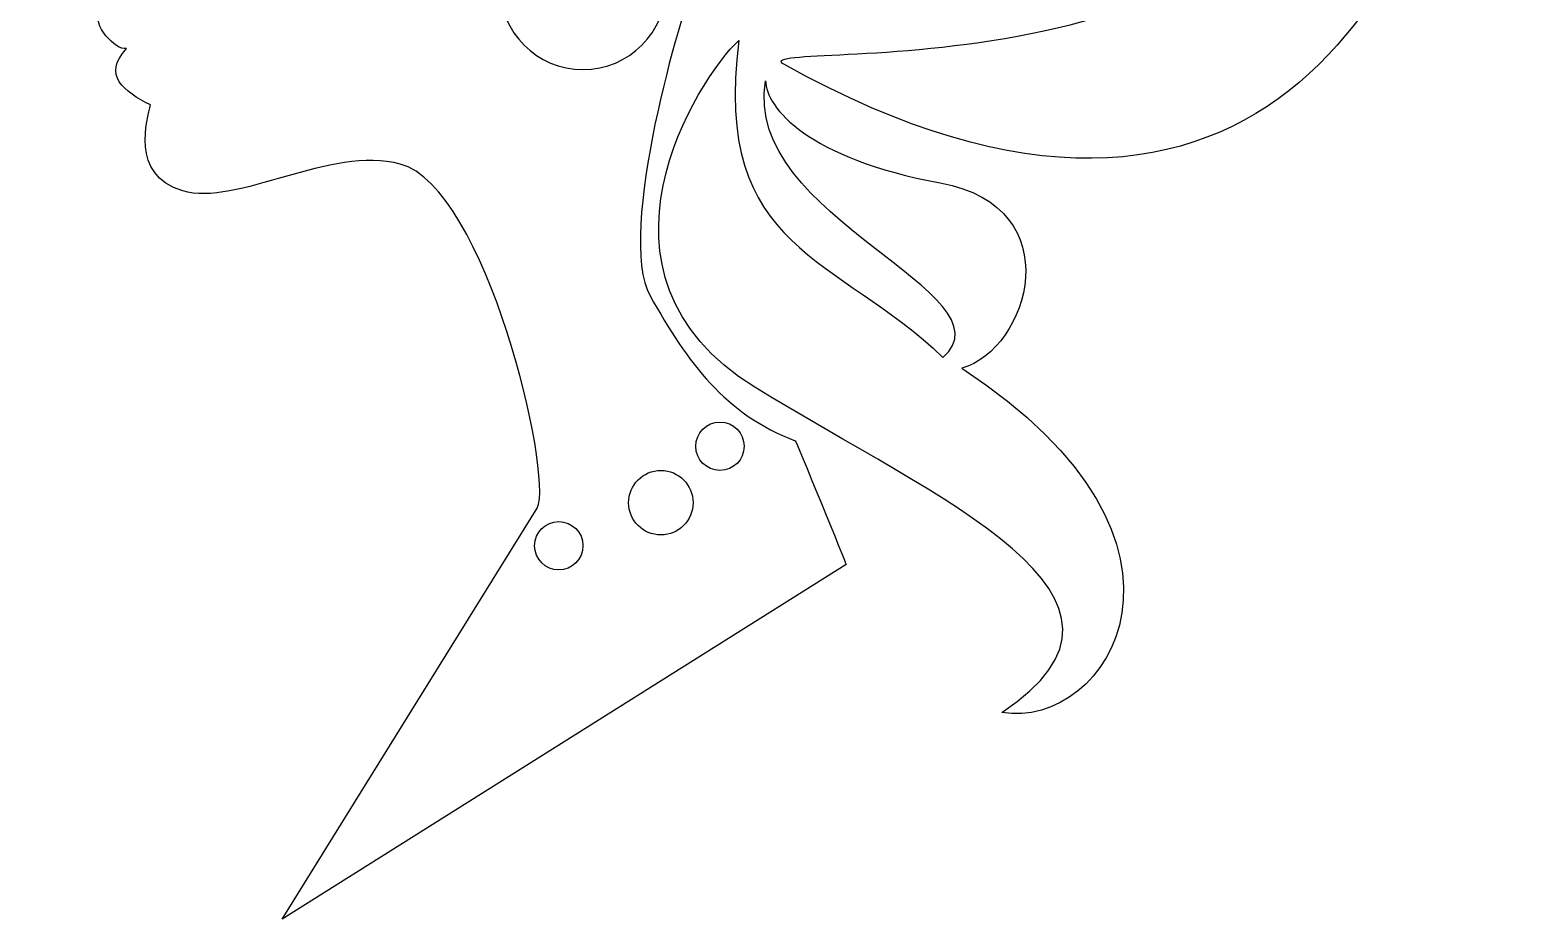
# Model space of a CAD drawing. Header units: centimetres. Extents: x -3.8 to 3.7, y -5.3 to 5.3.
# Drawn here: x -3.21 to 3.58, y -5.3 to -1.23 of the extents above; entities that cross this region are included whole.
import ezdxf

# ---------------------------------------------------------------- set-up
doc = ezdxf.new("R2010")
doc.units = ezdxf.units.CM
doc.header["$MEASUREMENT"] = 0
doc.layers.add('Camada 1', color=7, linetype='Continuous')

msp = doc.modelspace()

# ---------------------------------------------------------------- linework, layer by layer
at = {"layer": 'Camada 1', "color": 7}
for centre, major_axis in [((-0.04598, -3.13124), (0, 0.11067)), ((-0.31652, -3.38947), (0, 0.14756)), ((-0.78378, -3.58624), (0, 0.11067))]:
    msp.add_ellipse(centre, major_axis=major_axis, ratio=1, dxfattribs=at)
at = {"layer": 'Camada 1'}
for points, knots in [([(3.42162, 0.28713), (3.58148, 1.5045), (2.52394, 2.52508), (2.3518, 2.68494), (2.3518, 2.68494), (2.17966, 2.8448), (1.52794, 3.02924), (1.22052, 2.72185), (1.22052, 2.72185), (0.9131, 2.41446), (1.22052, 1.97176), (1.51564, 1.99636), (1.51564, 1.99636), (1.81076, 2.02096), (2.06896, 2.41443), (1.61401, 2.59887), (1.61401, 2.59887), (1.62631, 2.02094), (0.87622, 2.82019), (1.70011, 2.74643), (1.70011, 2.74643), (2.49995, 2.67481), (3.38881, 1.37094), (2.90515, -0.13094), (2.90515, -0.13094), (2.4379, -1.58189), (0.02236, -1.2592), (0.2491, -1.38514), (0.2491, -1.38514), (2.46248, -2.61482), (3.26176, -0.93025), (3.42162, 0.28713)], [0, 0, 0, 0, 0.1111111, 0.1111111, 0.1111111, 0.1111111, 0.2222222, 0.2222222, 0.2222222, 0.2222222, 0.3333333, 0.3333333, 0.3333333, 0.3333333, 0.4444444, 0.4444444, 0.4444444, 0.4444444, 0.5555556, 0.5555556, 0.5555556, 0.5555556, 0.6666667, 0.6666667, 0.6666667, 0.6666667, 0.7777778, 0.7777778, 0.7777778, 0.7777778, 1, 1, 1, 1]), ([(0.29832, -3.10671), (-0.02138, -2.98376), (-0.19354, -2.7501), (-0.3657, -2.44269), (-0.3657, -2.44269), (-0.52339, -2.16107), (-0.21814, -1.11469), (-0.15665, -1.00402), (-0.15665, -1.00402), (-0.15665, -1.00402), (-0.31098, -0.90731), (-0.31098, -0.90731), (-0.31098, -0.90731), (-0.2986, -0.94488), (-0.2919, -0.98504), (-0.2919, -1.02674), (-0.2919, -1.02674), (-0.2919, -1.23727), (-0.46256, -1.40793), (-0.67309, -1.40793), (-0.67309, -1.40793), (-0.88362, -1.40793), (-1.05428, -1.23727), (-1.05428, -1.02674), (-1.05428, -1.02674), (-1.05428, -0.81621), (-0.88362, -0.64555), (-0.67309, -0.64555), (-0.67309, -0.64555), (-0.62941, -0.64555), (-0.58742, -0.65291), (-0.54834, -0.66645), (-0.54834, -0.66645), (-0.54834, -0.66645), (-0.50093, -0.6597), (-0.50093, -0.6597), (-0.50093, -0.6597), (-0.39025, -0.6597), (-0.34107, -0.41377), (-0.35337, -0.08177), (-0.35337, -0.08177), (-0.36567, 0.25023), (-0.73456, 0.11497), (-0.74686, -0.00798), (-0.74686, -0.00798), (-0.74686, -0.00798), (-0.93837, 0.05568), (-1.09116, 0.1027), (-1.09116, 0.1027), (-1.41086, 0.20107), (-1.41813, 0.4465), (-1.73058, 0.80361), (-1.73058, 0.80361), (-1.90272, 1.00035), (-2.7266, 1.12331), (-2.77648, 1.07912), (-2.77648, 1.07912), (-2.94534, 0.91976), (-2.83725, -0.11706), (-2.83725, -0.27846), (-2.83725, -0.27846), (-2.83725, -0.4506), (-3.20613, -0.75804), (-3.03399, -0.83181), (-3.03399, -0.83181), (-2.75806, -0.95005), (-2.84955, -1.07774), (-2.88643, -1.13923), (-2.88643, -1.13923), (-2.92331, -1.20072), (-2.81264, -1.32367), (-2.76348, -1.31137), (-2.76348, -1.31137), (-2.87416, -1.43432), (-2.77578, -1.50814), (-2.6528, -1.5696), (-2.6528, -1.5696), (-2.6651, -1.63106), (-2.75117, -1.88932), (-2.50524, -1.96309), (-2.50524, -1.96309), (-2.25931, -2.03686), (-1.82894, -1.75407), (-1.50922, -1.84014), (-1.50922, -1.84014), (-1.11864, -1.94529), (-0.80831, -3.25423), (-0.8821, -3.41409), (-0.8821, -3.41409), (-0.8821, -3.41409), (-2.05026, -5.29544), (-2.05026, -5.29544), (-2.05026, -5.29544), (-2.05026, -5.29544), (0.53202, -3.67227), (0.53202, -3.67227), (0.53202, -3.67227), (0.53194, -3.67228), (0.29832, -3.09441), (0.29832, -3.10671)], [0, 0, 0, 0, 0.0384615, 0.0384615, 0.0384615, 0.0384615, 0.0769231, 0.0769231, 0.0769231, 0.0769231, 0.1153846, 0.1153846, 0.1153846, 0.1153846, 0.1538462, 0.1538462, 0.1538462, 0.1538462, 0.1923077, 0.1923077, 0.1923077, 0.1923077, 0.2307692, 0.2307692, 0.2307692, 0.2307692, 0.2692308, 0.2692308, 0.2692308, 0.2692308, 0.3076923, 0.3076923, 0.3076923, 0.3076923, 0.3461538, 0.3461538, 0.3461538, 0.3461538, 0.3846154, 0.3846154, 0.3846154, 0.3846154, 0.4230769, 0.4230769, 0.4230769, 0.4230769, 0.4615385, 0.4615385, 0.4615385, 0.4615385, 0.5, 0.5, 0.5, 0.5, 0.5384615, 0.5384615, 0.5384615, 0.5384615, 0.5769231, 0.5769231, 0.5769231, 0.5769231, 0.6153846, 0.6153846, 0.6153846, 0.6153846, 0.6538462, 0.6538462, 0.6538462, 0.6538462, 0.6923077, 0.6923077, 0.6923077, 0.6923077, 0.7307692, 0.7307692, 0.7307692, 0.7307692, 0.7692308, 0.7692308, 0.7692308, 0.7692308, 0.8076923, 0.8076923, 0.8076923, 0.8076923, 0.8461538, 0.8461538, 0.8461538, 0.8461538, 0.8846154, 0.8846154, 0.8846154, 0.8846154, 0.9230769, 0.9230769, 0.9230769, 0.9230769, 1, 1, 1, 1]), ([(0.04008, -1.27447), (-0.14439, -1.44663), (-0.72232, -2.34434), (0.11385, -2.86078), (0.11385, -2.86078), (0.95002, -3.37722), (2.04441, -3.81992), (1.24513, -4.34864), (1.24513, -4.34864), (1.72469, -4.43468), (2.29034, -3.57391), (1.06069, -2.77463), (1.06069, -2.77463), (1.36808, -2.68856), (1.56483, -2.03684), (0.96229, -1.92619), (0.96229, -1.92619), (0.35975, -1.81554), (0.16304, -1.58186), (0.16304, -1.45891), (0.16304, -1.45891), (0.05236, -2.08603), (1.30662, -2.43035), (0.9746, -2.72544), (0.9746, -2.72544), (0.49504, -2.25814), (-0.08287, -2.24592), (0.04008, -1.27447)], [0, 0, 0, 0, 0.125, 0.125, 0.125, 0.125, 0.25, 0.25, 0.25, 0.25, 0.375, 0.375, 0.375, 0.375, 0.5, 0.5, 0.5, 0.5, 0.625, 0.625, 0.625, 0.625, 0.75, 0.75, 0.75, 0.75, 1, 1, 1, 1])]:
    msp.add_open_spline(points, degree=3, knots=knots, dxfattribs=at)

doc.saveas('drawing.dxf')
